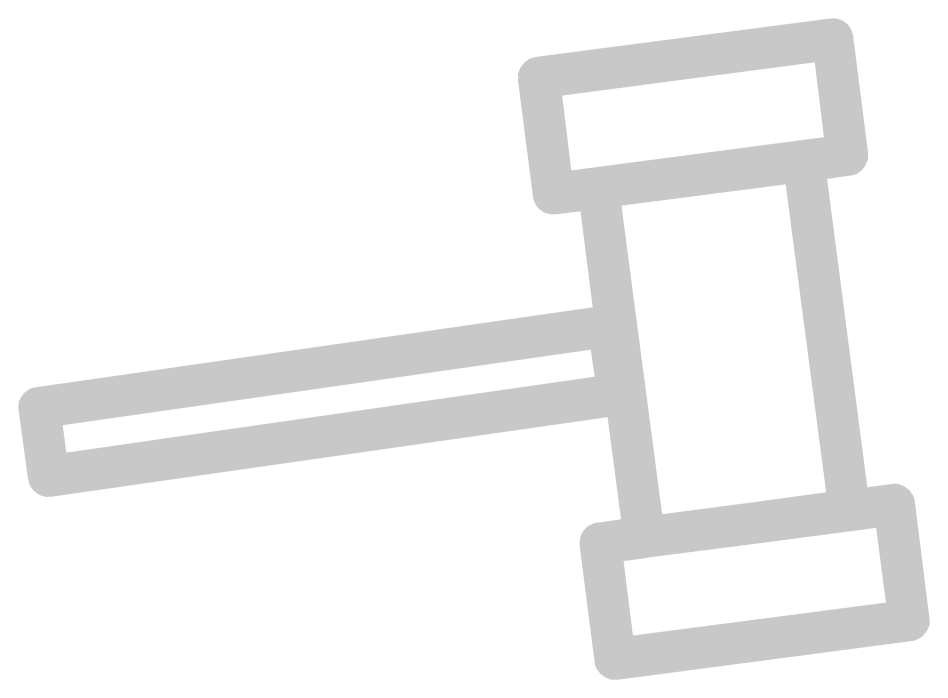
# Model space of a CAD drawing. Header units: millimetres. Extents: x -194 to 314, y -198 to 195.
# Drawn here: x 301.44 to 314.21, y -151.91 to -142.64 of the extents above; entities that cross this region are included whole.
import ezdxf

# ---------------------------------------------------------------- set-up
doc = ezdxf.new("R2010")
doc.units = ezdxf.units.MM
doc.header["$MEASUREMENT"] = 0
doc.layers.add('H', color=7, linetype='Continuous')

msp = doc.modelspace()

# ---------------------------------------------------------------- hatches: boundary and pattern name
at = {"layer": 'H', "linetype": 'Continuous'}
h = msp.add_hatch(color=256, dxfattribs=at)
edge = h.paths.add_edge_path()
edge.add_line((301.502, -147.915), (301.52, -147.892))
edge.add_line((301.52, -147.892), (301.544, -147.873))
edge.add_line((301.544, -147.873), (301.588, -147.841))
edge.add_line((301.588, -147.841), (301.617, -147.826))
edge.add_line((301.617, -147.826), (301.642, -147.818))
edge.add_line((301.642, -147.818), (301.674, -147.813))
edge.add_line((301.674, -147.813), (309.489, -146.69))
edge.add_line((309.489, -146.69), (309.317, -145.345))
edge.add_line((309.317, -145.345), (309.892, -145.264))
edge.add_line((309.892, -145.264), (310.462, -149.592))
edge.add_line((310.462, -149.592), (311.625, -149.44))
edge.add_line((311.625, -149.44), (312.761, -149.285))
edge.add_line((312.761, -149.285), (312.193, -144.966))
edge.add_line((312.193, -144.966), (309.892, -145.264))
edge.add_line((309.892, -145.264), (309.317, -145.345))
edge.add_line((309.317, -145.345), (308.979, -145.384))
edge.add_line((308.979, -145.384), (308.958, -145.387))
edge.add_line((308.958, -145.387), (308.932, -145.385))
edge.add_line((308.932, -145.385), (308.901, -145.389))
edge.add_line((308.901, -145.389), (308.872, -145.377))
edge.add_line((308.872, -145.377), (308.846, -145.375))
edge.add_line((308.846, -145.375), (308.818, -145.363))
edge.add_line((308.818, -145.363), (308.796, -145.355))
edge.add_line((308.796, -145.355), (308.772, -145.337))
edge.add_line((308.772, -145.337), (308.749, -145.319))
edge.add_line((308.749, -145.319), (308.725, -145.301))
edge.add_line((308.725, -145.301), (308.712, -145.282))
edge.add_line((308.712, -145.282), (308.693, -145.258))
edge.add_line((308.693, -145.258), (308.679, -145.228))
edge.add_line((308.679, -145.228), (308.67, -145.203))
edge.add_line((308.67, -145.203), (308.661, -145.178))
edge.add_line((308.661, -145.178), (308.653, -145.152))
edge.add_line((308.653, -145.152), (308.441, -143.506))
edge.add_line((308.441, -143.506), (308.446, -143.463))
edge.add_line((308.446, -143.463), (308.442, -143.432))
edge.add_line((308.442, -143.432), (308.444, -143.405))
edge.add_line((308.444, -143.405), (308.456, -143.377))
edge.add_line((308.456, -143.377), (308.468, -143.35))
edge.add_line((308.468, -143.35), (308.476, -143.327))
edge.add_line((308.476, -143.327), (308.494, -143.304))
edge.add_line((308.494, -143.304), (308.512, -143.28))
edge.add_line((308.512, -143.28), (308.53, -143.257))
edge.add_line((308.53, -143.257), (308.549, -143.244))
edge.add_line((308.549, -143.244), (308.573, -143.225))
edge.add_line((308.573, -143.225), (308.597, -143.206))
edge.add_line((308.597, -143.206), (308.623, -143.197))
edge.add_line((308.623, -143.197), (308.653, -143.193))
edge.add_line((308.653, -143.193), (308.683, -143.179))
edge.add_line((308.683, -143.179), (312.811, -142.64))
edge.add_line((312.811, -142.64), (312.858, -142.639))
edge.add_line((312.858, -142.639), (312.889, -142.635))
edge.add_line((312.889, -142.635), (312.917, -142.648))
edge.add_line((312.917, -142.648), (312.944, -142.649))
edge.add_line((312.944, -142.649), (312.972, -142.661))
edge.add_line((312.972, -142.661), (313, -142.674))
edge.add_line((313, -142.674), (313.018, -142.687))
edge.add_line((313.018, -142.687), (313.041, -142.705))
edge.add_line((313.041, -142.705), (313.065, -142.723))
edge.add_line((313.065, -142.723), (313.083, -142.747))
edge.add_line((313.083, -142.747), (313.097, -142.766))
edge.add_line((313.097, -142.766), (313.111, -142.796))
edge.add_line((313.111, -142.796), (313.124, -142.816))
edge.add_line((313.124, -142.816), (313.128, -142.847))
edge.add_line((313.128, -142.847), (313.143, -142.877))
edge.add_line((313.143, -142.877), (313.14, -142.893))
edge.add_line((313.14, -142.893), (313.348, -144.518))
edge.add_line((313.348, -144.518), (313.35, -144.529))
edge.add_line((313.35, -144.529), (313.349, -144.565))
edge.add_line((313.349, -144.565), (313.347, -144.592))
edge.add_line((313.347, -144.592), (313.346, -144.619))
edge.add_line((313.346, -144.619), (313.333, -144.647))
edge.add_line((313.333, -144.647), (313.321, -144.675))
edge.add_line((313.321, -144.675), (313.314, -144.697))
edge.add_line((313.314, -144.697), (313.296, -144.721))
edge.add_line((313.296, -144.721), (313.278, -144.744))
edge.add_line((313.278, -144.744), (313.26, -144.768))
edge.add_line((313.26, -144.768), (313.24, -144.781))
edge.add_line((313.24, -144.781), (313.216, -144.799))
edge.add_line((313.216, -144.799), (313.193, -144.819))
edge.add_line((313.193, -144.819), (313.167, -144.827))
edge.add_line((313.167, -144.827), (313.142, -144.836))
edge.add_line((313.142, -144.836), (313.111, -144.84))
edge.add_line((313.111, -144.84), (312.774, -144.89))
edge.add_line((312.774, -144.89), (312.729, -144.304))
edge.add_line((312.729, -144.304), (312.601, -143.254))
edge.add_line((312.601, -143.254), (309.061, -143.72))
edge.add_line((309.061, -143.72), (309.189, -144.77))
edge.add_line((309.189, -144.77), (310.912, -144.543))
edge.add_line((310.912, -144.543), (312.407, -144.346))
edge.add_line((312.407, -144.346), (312.729, -144.304))
edge.add_line((312.729, -144.304), (312.774, -144.89))
edge.add_line((312.774, -144.89), (313.338, -149.214))
edge.add_line((313.338, -149.214), (313.691, -149.167))
edge.add_line((313.691, -149.167), (313.722, -149.163))
edge.add_line((313.722, -149.163), (313.749, -149.165))
edge.add_line((313.749, -149.165), (313.781, -149.172))
edge.add_line((313.781, -149.172), (313.803, -149.179))
edge.add_line((313.803, -149.179), (313.831, -149.191))
edge.add_line((313.831, -149.191), (313.86, -149.203))
edge.add_line((313.86, -149.203), (313.883, -149.221))
edge.add_line((313.883, -149.221), (313.901, -149.235))
edge.add_line((313.901, -149.235), (313.924, -149.253))
edge.add_line((313.924, -149.253), (313.943, -149.277))
edge.add_line((313.943, -149.277), (313.956, -149.296))
edge.add_line((313.956, -149.296), (313.975, -149.32))
edge.add_line((313.975, -149.32), (313.984, -149.345))
edge.add_line((313.984, -149.345), (313.998, -149.375))
edge.add_line((313.998, -149.375), (314.002, -149.406))
edge.add_line((314.002, -149.406), (314.004, -149.417))
edge.add_line((314.004, -149.417), (314.208, -151.048))
edge.add_line((314.208, -151.048), (314.213, -151.09))
edge.add_line((314.213, -151.09), (314.211, -151.116))
edge.add_line((314.211, -151.116), (314.21, -151.142))
edge.add_line((314.21, -151.142), (314.198, -151.171))
edge.add_line((314.198, -151.171), (314.19, -151.193))
edge.add_line((314.19, -151.193), (314.178, -151.221))
edge.add_line((314.178, -151.221), (314.16, -151.244))
edge.add_line((314.16, -151.244), (314.142, -151.268))
edge.add_line((314.142, -151.268), (314.124, -151.291))
edge.add_line((314.124, -151.291), (314.1, -151.311))
edge.add_line((314.1, -151.311), (314.076, -151.329))
edge.add_line((314.076, -151.329), (314.056, -151.342))
edge.add_line((314.056, -151.342), (314.031, -151.351))
edge.add_line((314.031, -151.351), (314.001, -151.366))
edge.add_line((314.001, -151.366), (313.97, -151.37))
edge.add_line((313.97, -151.37), (309.839, -151.914))
edge.add_line((309.839, -151.914), (309.792, -151.915))
edge.add_line((309.792, -151.915), (309.765, -151.913))
edge.add_line((309.765, -151.913), (309.738, -151.911))
edge.add_line((309.738, -151.911), (309.71, -151.899))
edge.add_line((309.71, -151.899), (309.688, -151.891))
edge.add_line((309.688, -151.891), (309.66, -151.879))
edge.add_line((309.66, -151.879), (309.636, -151.861))
edge.add_line((309.636, -151.861), (309.613, -151.843))
edge.add_line((309.613, -151.843), (309.595, -151.83))
edge.add_line((309.595, -151.83), (309.576, -151.805))
edge.add_line((309.576, -151.805), (309.557, -151.782))
edge.add_line((309.557, -151.782), (309.544, -151.762))
edge.add_line((309.544, -151.762), (309.53, -151.733))
edge.add_line((309.53, -151.733), (309.521, -151.707))
edge.add_line((309.521, -151.707), (309.517, -151.676))
edge.add_line((309.517, -151.676), (309.305, -150.03))
edge.add_line((309.305, -150.03), (309.306, -149.993))
edge.add_line((309.306, -149.993), (309.306, -149.956))
edge.add_line((309.306, -149.956), (309.314, -149.934))
edge.add_line((309.314, -149.934), (309.316, -149.907))
edge.add_line((309.316, -149.907), (309.328, -149.879))
edge.add_line((309.328, -149.879), (309.34, -149.851))
edge.add_line((309.34, -149.851), (309.358, -149.828))
edge.add_line((309.358, -149.828), (309.372, -149.81))
edge.add_line((309.372, -149.81), (309.39, -149.787))
edge.add_line((309.39, -149.787), (309.414, -149.768))
edge.add_line((309.414, -149.768), (309.438, -149.749))
edge.add_line((309.438, -149.749), (309.463, -149.74))
edge.add_line((309.463, -149.74), (309.493, -149.725))
edge.add_line((309.493, -149.725), (309.518, -149.717))
edge.add_line((309.518, -149.717), (309.543, -149.708))
edge.add_line((309.543, -149.708), (309.559, -149.712))
edge.add_line((309.559, -149.712), (309.886, -149.663))
edge.add_line((309.886, -149.663), (309.921, -150.25))
edge.add_line((309.921, -150.25), (310.053, -151.294))
edge.add_line((310.053, -151.294), (313.599, -150.832))
edge.add_line((313.599, -150.832), (313.461, -149.784))
edge.add_line((313.461, -149.784), (311.769, -150.007))
edge.add_line((311.769, -150.007), (310.247, -150.202))
edge.add_line((310.247, -150.202), (310.232, -150.209))
edge.add_line((310.232, -150.209), (309.921, -150.25))
edge.add_line((309.921, -150.25), (309.886, -149.663))
edge.add_line((309.886, -149.663), (309.697, -148.231))
edge.add_line((309.697, -148.231), (309.516, -147.663))
edge.add_line((309.516, -147.663), (309.462, -147.285))
edge.add_line((309.462, -147.285), (302.06, -148.344))
edge.add_line((302.06, -148.344), (302.111, -148.728))
edge.add_line((302.111, -148.728), (309.516, -147.663))
edge.add_line((309.516, -147.663), (309.697, -148.231))
edge.add_line((309.697, -148.231), (301.907, -149.346))
edge.add_line((301.907, -149.346), (301.86, -149.347))
edge.add_line((301.86, -149.347), (301.829, -149.351))
edge.add_line((301.829, -149.351), (301.806, -149.343))
edge.add_line((301.806, -149.343), (301.774, -149.337))
edge.add_line((301.774, -149.337), (301.752, -149.329))
edge.add_line((301.752, -149.329), (301.724, -149.317))
edge.add_line((301.724, -149.317), (301.7, -149.299))
edge.add_line((301.7, -149.299), (301.677, -149.281))
edge.add_line((301.677, -149.281), (301.659, -149.268))
edge.add_line((301.659, -149.268), (301.64, -149.244))
edge.add_line((301.64, -149.244), (301.621, -149.22))
edge.add_line((301.621, -149.22), (301.608, -149.2))
edge.add_line((301.608, -149.2), (301.594, -149.171))
edge.add_line((301.594, -149.171), (301.585, -149.145))
edge.add_line((301.585, -149.145), (301.581, -149.114))
edge.add_line((301.581, -149.114), (301.574, -149.099))
edge.add_line((301.574, -149.099), (301.442, -148.14))
edge.add_line((301.442, -148.14), (301.437, -148.098))
edge.add_line((301.437, -148.098), (301.438, -148.072))
edge.add_line((301.438, -148.072), (301.445, -148.039))
edge.add_line((301.445, -148.039), (301.446, -148.013))
edge.add_line((301.446, -148.013), (301.459, -147.985))
edge.add_line((301.459, -147.985), (301.471, -147.956))
edge.add_line((301.471, -147.956), (301.489, -147.933))

doc.saveas('drawing.dxf')
